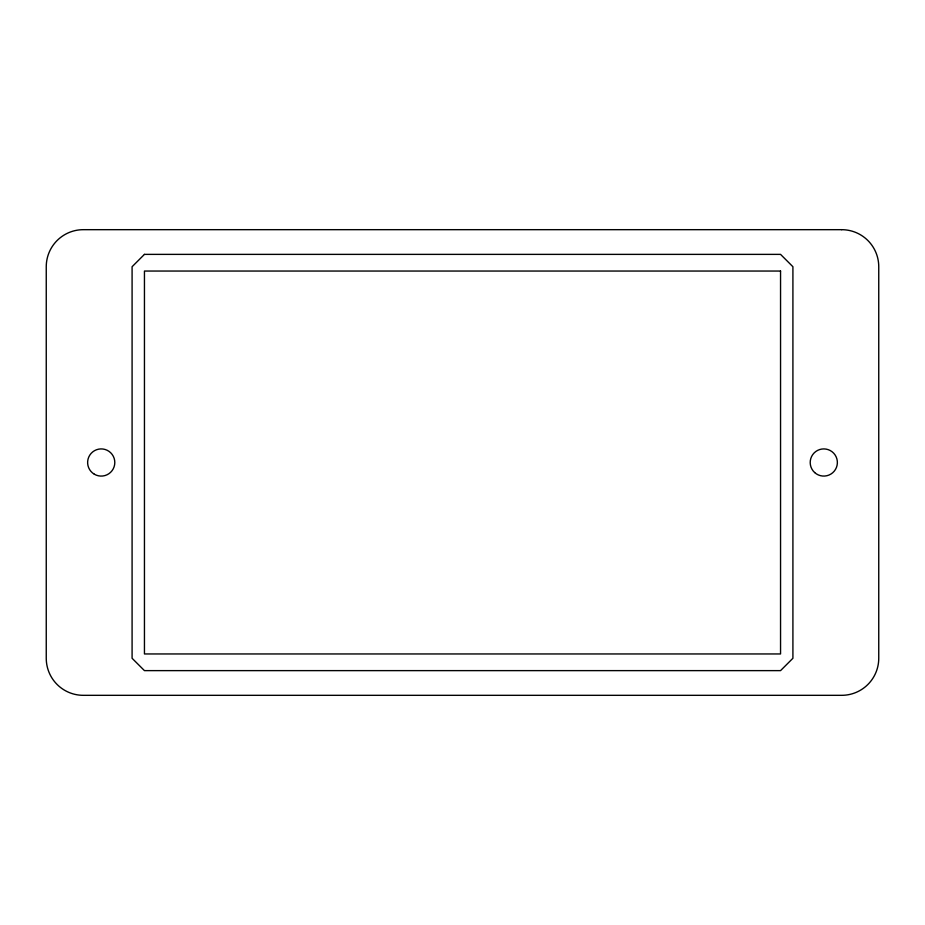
<?xml version="1.0" encoding="UTF-8"?>
<svg xmlns="http://www.w3.org/2000/svg" width="925" height="925" viewBox="0 0 925 925"><rect width="100%" height="100%" fill="white"/><g stroke="black" fill="none" stroke-linecap="round" stroke-linejoin="round"><path stroke-width="1.39" d="M144.45 254.375L132.09 266.724L132.09 658.276L144.45 670.625L780.55 670.625L792.91 658.276L792.91 266.724L780.55 254.375L144.45 254.375M841.692 229.677L83.308 229.677A37.058 37.058 0 0 0 46.25 266.724L46.25 658.276A37.058 37.058 0 0 0 83.308 695.322L841.692 695.322A37.058 37.058 0 0 0 878.75 658.276L878.75 266.724A37.058 37.058 0 0 0 841.692 229.677M780.55 271.048L144.45 271.048L144.45 653.952L780.55 653.952L780.55 271.048M814.659 472.559A13.586 13.586 0 0 0 837.067 465.368A13.586 13.586 0 0 0 819.631 449.562A13.586 13.586 0 0 0 814.659 472.559M94.327 474.213A13.586 13.586 0 0 0 114.804 462.616A13.586 13.586 0 0 0 94.523 450.672A13.586 13.586 0 0 0 94.327 474.213"/></g></svg>
